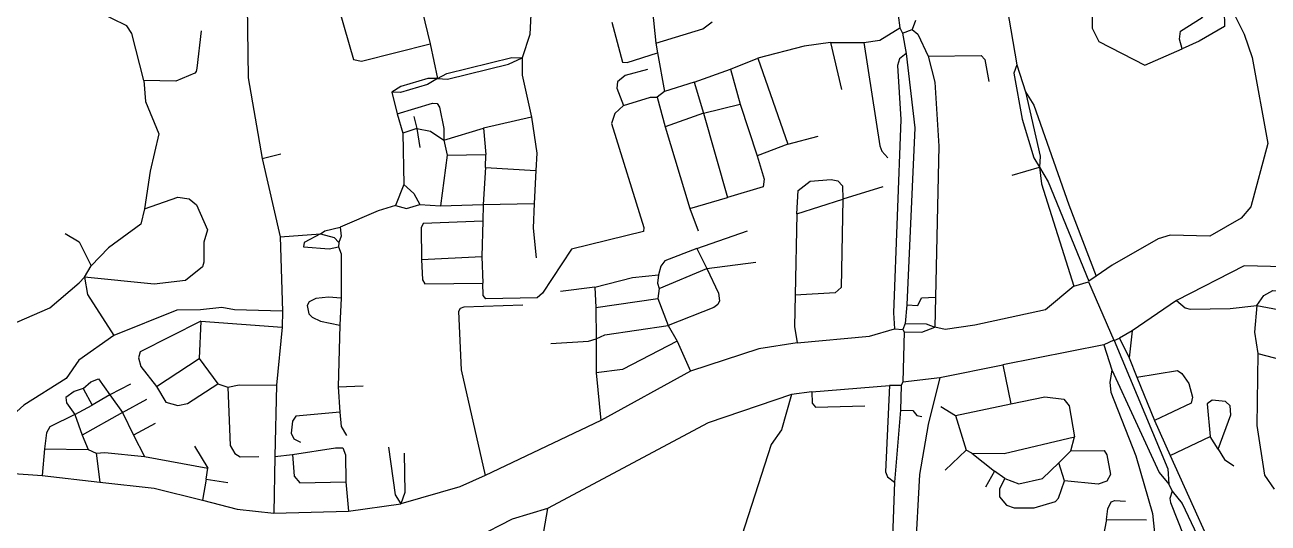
# Model space of a CAD drawing. Header units: inches. Extents: x 13510994 to 13518474, y 3660267 to 3664767.
# Drawn here: x 13513596 to 13515410, y 3661690 to 3662416 of the extents above; entities that cross this region are included whole.
import ezdxf

# ---------------------------------------------------------------- set-up
doc = ezdxf.new("R2010")
doc.units = ezdxf.units.IN
doc.header["$MEASUREMENT"] = 0

msp = doc.modelspace()

# ---------------------------------------------------------------- linework, layer by layer
for points in [[(13513919.2, 3662550.2), (13513922.3, 3662339.2), (13513942.4, 3662221.5)], [(13515262.4, 3662552.5), (13515287, 3662540.6), (13515325.2, 3662502.2), (13515374.9, 3662403), (13515386.4, 3662368.5), (13515409.6, 3662243.3), (13515384.6, 3662150.9), (13515370.6, 3662134.4), (13515325, 3662108.3), (13515267.2, 3662109.6), (13515249.7, 3662104.1), (13515182.2, 3662065.6), (13515159.2, 3662049.6)], [(13515160.1, 3662531.1), (13515179.8, 3662479.1), (13515174.6, 3662463.7), (13515153, 3662430.5), (13515153.1, 3662411.3), (13515163, 3662392.3), (13515230, 3662357.5), (13515284.3, 3662381.4)], [(13514034.2, 3662511.4), (13514076, 3662366), (13514087.6, 3662363.4), (13514187.7, 3662388.7)], [(13513770.1, 3662335.2), (13513752.6, 3662403.6), (13513745, 3662414.8), (13513657.4, 3662458.4), (13513589.7, 3662483.6), (13513568.6, 3662485.8), (13513565.1, 3662485.2), (13513541.3, 3662475.9), (13513535, 3662471.3), (13513528.7, 3662465.9), (13513514.8, 3662444.3), (13513487.5, 3662423.2), (13513385.5, 3662367.5), (13513348.4, 3662332.3), (13513343.2, 3662319), (13513346.1, 3662298.5), (13513345.7, 3662293.8), (13513334.9, 3662271.2), (13513321.5, 3662252.9), (13513318, 3662198.7)], [(13514316.4, 3662492.8), (13514322.8, 3662482.2), (13514334.6, 3662432.1), (13514333.2, 3662402.3), (13514321.9, 3662368.3)], [(13515023.5, 3662474.9), (13515043.2, 3662358.1)], [(13514867.7, 3662449.1), (13514872.7, 3662412.1)], [(13515284.3, 3662381.4), (13515280.5, 3662395.4), (13515282, 3662406.9), (13515313.6, 3662426.9), (13515326.6, 3662444.3), (13515335.1, 3662448.4), (13515340.8, 3662447), (13515346, 3662437.5), (13515346.3, 3662414.1), (13515309.1, 3662392.4), (13515284.3, 3662381.4)], [(13514175.7, 3662436.6), (13514187.7, 3662388.7)], [(13514512, 3662437), (13514517, 3662389.7)], [(13513853.7, 3662407.6), (13513847.5, 3662353.2), (13513846.4, 3662348.3), (13513844.5, 3662345.8), (13513816.6, 3662334.2), (13513770.1, 3662335.2)], [(13514452.4, 3662420.5), (13514468.1, 3662361.8), (13514475.2, 3662361.6), (13514519.2, 3662375.7)], [(13514517, 3662389.7), (13514585.5, 3662410.5), (13514598.8, 3662420.8)], [(13514820, 3662390.5), (13514843.4, 3662393.8), (13514872.7, 3662412.1)], [(13514872.7, 3662412.1), (13514876.7, 3662404.1)], [(13514876.7, 3662404.1), (13514890.7, 3662409.6)], [(13514895.7, 3662422.6), (13514890.7, 3662409.6)], [(13514890.7, 3662409.6), (13514898.9, 3662403), (13514914.2, 3662370.7)], [(13514517, 3662389.7), (13514519.2, 3662375.7)], [(13514771.7, 3662390.8), (13514733.2, 3662385.1), (13514665.7, 3662367.9)], [(13514771.7, 3662390.8), (13514787.7, 3662322.1)], [(13514771.7, 3662390.8), (13514820, 3662390.5)], [(13514820, 3662390.5), (13514843.5, 3662240.1), (13514846.2, 3662232.1), (13514855.2, 3662222.6)], [(13514876.7, 3662404.1), (13514881.7, 3662374.6)], [(13514187.7, 3662388.7), (13514198.2, 3662337.9)], [(13514519.2, 3662375.7), (13514529.2, 3662319.1)], [(13514881.7, 3662374.6), (13514872, 3662366.9), (13514869.1, 3662357), (13514874.2, 3662278.4), (13514863.2, 3661996.5), (13514864.7, 3661973.1)], [(13514881.7, 3662374.6), (13514894.7, 3662266.3), (13514882.7, 3662008.1)], [(13514914.2, 3662370.7), (13514991.5, 3662371.7), (13514996.6, 3662366), (13515002.7, 3662333.6)], [(13514198.2, 3662337.9), (13514212, 3662345.6), (13514306.8, 3662368.6), (13514321.9, 3662368.3)], [(13514198.2, 3662337.9), (13514212.7, 3662337), (13514302.1, 3662358.8), (13514321.9, 3662368.3)], [(13514321.9, 3662368.3), (13514321.6, 3662343), (13514335.5, 3662281.5)], [(13514625.9, 3662351.8), (13514665.7, 3662367.9)], [(13514665.7, 3662367.9), (13514709.5, 3662242.2)], [(13514914.2, 3662370.7), (13514923.6, 3662332.9), (13514929.6, 3662239.5), (13514924.6, 3662019)], [(13515043.2, 3662358.1), (13515039.1, 3662345.9), (13515051.3, 3662278.8), (13515067.9, 3662222.2), (13515076.6, 3662208.7)], [(13515043.2, 3662358.1), (13515056.1, 3662318.8)], [(13513770.1, 3662335.2), (13513772.5, 3662304.4), (13513791.7, 3662257.3), (13513779.4, 3662203), (13513771, 3662148.1)], [(13514198.2, 3662337.9), (13514184.2, 3662337.9), (13514144.7, 3662326.6), (13514131.8, 3662318.3)], [(13514198.2, 3662337.9), (13514183.6, 3662329.2), (13514144.1, 3662317.9), (13514131.8, 3662318.3)], [(13514504.7, 3662351.1), (13514472.2, 3662342.5), (13514461.1, 3662333.3), (13514460, 3662324), (13514469.7, 3662298.5)], [(13514572.7, 3662332.6), (13514625.9, 3662351.8)], [(13514625.9, 3662351.8), (13514639.6, 3662300.5)], [(13514131.8, 3662318.3), (13514139.4, 3662286.8)], [(13514529.2, 3662319.1), (13514518.7, 3662311.1)], [(13514572.7, 3662332.6), (13514529.2, 3662319.1)], [(13514572.7, 3662332.6), (13514586.4, 3662287.6)], [(13515056.1, 3662318.8), (13515068.2, 3662299.1), (13515119, 3662153.7), (13515159.2, 3662049.6)], [(13515056.1, 3662318.8), (13515077.2, 3662224.7), (13515076.6, 3662208.7)], [(13514139.4, 3662286.8), (13514191.1, 3662301.9), (13514197.6, 3662301.5), (13514201.2, 3662296.1), (13514207.6, 3662265.3), (13514207.7, 3662248.1)], [(13514469.7, 3662298.5), (13514509.1, 3662310.7), (13514518.7, 3662311.1)], [(13514518.7, 3662311.1), (13514530.6, 3662267.6)], [(13514586.4, 3662287.6), (13514639.6, 3662300.5)], [(13514639.6, 3662300.5), (13514664.5, 3662225.1)], [(13514139.4, 3662286.8), (13514147.6, 3662258.2)], [(13514163.7, 3662282.6), (13514168.4, 3662265.4)], [(13514469.7, 3662298.5), (13514457.2, 3662287.1), (13514452.1, 3662272.6), (13514499.2, 3662120.7), (13514498.6, 3662115), (13514393.9, 3662089.2), (13514351.5, 3662025.2), (13514343.9, 3662018.2), (13514268.6, 3662016.9), (13514264.7, 3662021.5), (13514264.2, 3662039.6)], [(13514335.5, 3662281.5), (13514265.2, 3662265.9)], [(13514335.5, 3662281.5), (13514343.4, 3662229), (13514341.5, 3662203.9)], [(13514586.4, 3662287.6), (13514530.6, 3662267.6)], [(13514586.4, 3662287.6), (13514621.3, 3662164.3)], [(13514168.4, 3662265.4), (13514147.6, 3662258.2)], [(13514168.4, 3662265.4), (13514172.7, 3662237.6)], [(13514168.4, 3662265.4), (13514188, 3662261.3), (13514207.7, 3662248.1)], [(13514207.7, 3662248.1), (13514265.2, 3662265.9)], [(13514265.2, 3662265.9), (13514268.7, 3662227.3)], [(13514530.6, 3662267.6), (13514566.6, 3662148.7)], [(13514147.6, 3662258.2), (13514149.2, 3662183.7)], [(13514207.7, 3662248.1), (13514212.2, 3662226.2)], [(13514709.5, 3662242.2), (13514753.7, 3662254.1)], [(13513942.4, 3662221.5), (13513969.7, 3662228.1)], [(13514212.2, 3662226.2), (13514202.5, 3662152.4)], [(13514212.2, 3662226.2), (13514268.7, 3662227.3)], [(13514268.4, 3662208.3), (13514268.7, 3662227.3)], [(13514709.5, 3662242.2), (13514664.5, 3662225.1)], [(13513942.4, 3662221.5), (13513968.6, 3662107.3)], [(13514268.4, 3662208.3), (13514265, 3662154.1)], [(13514268.4, 3662208.3), (13514341.5, 3662203.9)], [(13514664.5, 3662225.1), (13514674.9, 3662191.5), (13514673.5, 3662180.1), (13514621.3, 3662164.3)], [(13515036.7, 3662197.1), (13515076.6, 3662208.7)], [(13515076.6, 3662208.7), (13515089.1, 3662187.6), (13515148.2, 3662042.6)], [(13515076.6, 3662208.7), (13515079.4, 3662184.7), (13515126.7, 3662035.1)], [(13514341.5, 3662203.9), (13514339.1, 3662155.6)], [(13514722.5, 3662140.9), (13514724.2, 3662174.8), (13514742.1, 3662188.5), (13514772.4, 3662190.7), (13514782.2, 3662189), (13514789.2, 3662181.5), (13514789.6, 3662162.1)], [(13514149.2, 3662183.7), (13514136.9, 3662152.9)], [(13514149.2, 3662183.7), (13514163.9, 3662170.3), (13514172.7, 3662154.4)], [(13514847.7, 3662180.1), (13514789.6, 3662162.1)], [(13513771, 3662148.1), (13513819.7, 3662164.9), (13513835.9, 3662162.6), (13513847, 3662154), (13513862.9, 3662117.6), (13513857.3, 3662099.4), (13513857.6, 3662070.4), (13513855.6, 3662063.2), (13513830.5, 3662043.5), (13513785, 3662038.2), (13513683.3, 3662048.2)], [(13514136.9, 3662152.9), (13514153.2, 3662148.6), (13514172.7, 3662154.4)], [(13514172.7, 3662154.4), (13514202.5, 3662152.4)], [(13514202.5, 3662152.4), (13514265, 3662154.1)], [(13514265, 3662154.1), (13514264.3, 3662130.1)], [(13514265, 3662154.1), (13514339.1, 3662155.6)], [(13514339.1, 3662155.6), (13514337.7, 3662119.7), (13514342.2, 3662076.6)], [(13514566.6, 3662148.7), (13514621.3, 3662164.3)], [(13514789.6, 3662162.1), (13514787.3, 3662033.2), (13514778.2, 3662025.7), (13514720.2, 3662022.1)], [(13514722.5, 3662140.9), (13514789.6, 3662162.1)], [(13513771, 3662148.1), (13513765.7, 3662125.7), (13513718.6, 3662090.9), (13513693, 3662065.1)], [(13514136.9, 3662152.9), (13514111.8, 3662145.3), (13514056.2, 3662121.4)], [(13514566.6, 3662148.7), (13514578.7, 3662116.1)], [(13514722.5, 3662140.9), (13514720.2, 3662022.1)], [(13514027.6, 3662111.4), (13514033.8, 3662116), (13514056.2, 3662121.4)], [(13514056.2, 3662121.4), (13514057.8, 3662108.2), (13514054.2, 3662099.1)], [(13514264.3, 3662130.1), (13514177.6, 3662126.8), (13514174.5, 3662120.3), (13514175, 3662074.2)], [(13514264.3, 3662130.1), (13514263, 3662078.3)], [(13513655.2, 3662112), (13513675.4, 3662099.9), (13513693, 3662065.1)], [(13513968.6, 3662107.3), (13514027.6, 3662111.4)], [(13513968.6, 3662107.3), (13513972.2, 3661998.5)], [(13514027.6, 3662111.4), (13514003.8, 3662098.8), (13514002.8, 3662092.4), (13514040.2, 3662089.5), (13514053.7, 3662092.6)], [(13514027.6, 3662111.4), (13514047.5, 3662106.3), (13514054.2, 3662099.1)], [(13514576.8, 3662090.3), (13514650.7, 3662116.1)], [(13514054.2, 3662099.1), (13514053.7, 3662092.6)], [(13514053.7, 3662092.6), (13514058, 3662082.3), (13514057.9, 3662017.5)], [(13514576.8, 3662090.3), (13514529.8, 3662072.1), (13514524.3, 3662064.6), (13514520.6, 3662051.8)], [(13514576.8, 3662090.3), (13514591.3, 3662061)], [(13513321.6, 3662065.4), (13513372.2, 3662050.9), (13513391.3, 3661999.2), (13513408.4, 3661984.4), (13513412.2, 3661982.8), (13513525.5, 3661987.2), (13513584.5, 3661982.5), (13513632.9, 3662003.6), (13513675.4, 3662040), (13513683.3, 3662048.2)], [(13513683.3, 3662048.2), (13513693, 3662065.1)], [(13514175, 3662074.2), (13514263, 3662078.3)], [(13514175, 3662074.2), (13514176.4, 3662044.2), (13514179.6, 3662038.6), (13514264.2, 3662039.6)], [(13514263, 3662078.3), (13514264.2, 3662039.6)], [(13514591.3, 3662061), (13514662.7, 3662070.1)], [(13515432.6, 3662063.5), (13515374.8, 3662064.7), (13515276.1, 3662014.3)], [(13513683.3, 3662048.2), (13513688, 3662023.2), (13513726.3, 3661963.1)], [(13514427.7, 3662033.6), (13514482.8, 3662047.9), (13514520.6, 3662051.8)], [(13514520.6, 3662051.8), (13514519.2, 3662039.5), (13514521.7, 3662031.6)], [(13514521.7, 3662031.6), (13514591.3, 3662061)], [(13514591.3, 3662061), (13514608, 3662025), (13514609.4, 3662013.8), (13514607.4, 3662008.5), (13514601.2, 3662004), (13514535, 3661977.6)], [(13515159.2, 3662049.6), (13515148.2, 3662042.6)], [(13514427.7, 3662033.6), (13514377.7, 3662027.6)], [(13514427.7, 3662033.6), (13514429.2, 3662004.2)], [(13514521.7, 3662031.6), (13514519.7, 3662017.1)], [(13515126.7, 3662035.1), (13515085.2, 3662000.9), (13514982.1, 3661978.4), (13514939, 3661972.2), (13514923.7, 3661975.4)], [(13515126.7, 3662035.1), (13515147.7, 3662041.6)], [(13515148.2, 3662042.6), (13515147.7, 3662041.6)], [(13515147.7, 3662041.6), (13515184.7, 3661956.6)], [(13515393.3, 3662006.9), (13515403.5, 3662021.8), (13515416.8, 3662028.8), (13515430.9, 3662028.5), (13515467.4, 3662023.3)], [(13514057.9, 3662017.5), (13514039.2, 3662019.4), (13514020.6, 3662017.4), (13514011.1, 3662012.5), (13514008.4, 3662006.8), (13514010.6, 3661994.9), (13514015.5, 3661989.8), (13514027.6, 3661984), (13514055.9, 3661978.3)], [(13514057.9, 3662017.5), (13514055.9, 3661978.3)], [(13514429.2, 3662004.2), (13514519.7, 3662017.1)], [(13514519.7, 3662017.1), (13514535, 3661977.6)], [(13514720.2, 3662022.1), (13514719.2, 3661976.2), (13514722.9, 3661952.4)], [(13514882.7, 3662008.1), (13514898.9, 3662006.9), (13514904.2, 3662018), (13514924.6, 3662019)], [(13514924.6, 3662019), (13514923.7, 3661975.4)], [(13515276.1, 3662014.3), (13515211.7, 3661970.1)], [(13515276.1, 3662014.3), (13515289, 3662003.6), (13515296.2, 3662001.5), (13515354.6, 3662002.7), (13515393.3, 3662006.9)], [(13515393.3, 3662006.9), (13515455.5, 3661995.5), (13515458.3, 3661998.8), (13515467.4, 3662023.3)], [(13513972.2, 3661998.5), (13513902.2, 3662000.7), (13513883.7, 3662003.9), (13513852.7, 3662000.7), (13513818.3, 3662000.4), (13513726.3, 3661963.1)], [(13513972.2, 3661998.5), (13513971.9, 3661975.4)], [(13514322.7, 3662007.6), (13514236.6, 3662004.7), (13514231.5, 3662002.7), (13514228.9, 3661998.4), (13514233, 3661913.3), (13514267.9, 3661759.2)], [(13514429.2, 3662004.2), (13514429.6, 3661958.6)], [(13514882.7, 3662008.1), (13514880.7, 3661980.6)], [(13515393.3, 3662006.9), (13515390.1, 3661967.9), (13515394.9, 3661937.1)], [(13513853.1, 3661984.2), (13513764.4, 3661939.5), (13513762.2, 3661930.8), (13513765.5, 3661917.8), (13513788.5, 3661888.8)], [(13513853.1, 3661984.2), (13513850.5, 3661929.5)], [(13513853.1, 3661984.2), (13513971.9, 3661975.4)], [(13513971.9, 3661975.4), (13513963.4, 3661890.9)], [(13514055.9, 3661978.3), (13514053.4, 3661888.2)], [(13514429.6, 3661958.6), (13514442.3, 3661964.4), (13514535, 3661977.6)], [(13514535, 3661977.6), (13514547.8, 3661954.9)], [(13514722.9, 3661952.4), (13514828.6, 3661962.1), (13514864.7, 3661973.1)], [(13514864.7, 3661973.1), (13514877.2, 3661972.1)], [(13514880.7, 3661980.6), (13514877.2, 3661972.1)], [(13514879.2, 3661968.6), (13514905, 3661968.3), (13514923.7, 3661975.4)], [(13514880.7, 3661980.6), (13514911.1, 3661980.5), (13514923.7, 3661975.4)], [(13513726.3, 3661963.1), (13513675, 3661927.3), (13513656.8, 3661900.7), (13513595.1, 3661861.4), (13513569.7, 3661838.6), (13513551.7, 3661820.1), (13513521.5, 3661808.2), (13513432.1, 3661808.7), (13513429.8, 3661806.8), (13513429, 3661803.7), (13513430, 3661777)], [(13514363.7, 3661951.6), (13514418.4, 3661954.8), (13514429.6, 3661958.6)], [(13514429.6, 3661958.6), (13514429.8, 3661908.8)], [(13514547.8, 3661954.9), (13514468.1, 3661913.5), (13514429.8, 3661908.8)], [(13514547.8, 3661954.9), (13514567.3, 3661911.1)], [(13514877.2, 3661972.1), (13514879.2, 3661968.6)], [(13514879.2, 3661968.6), (13514877.2, 3661895.6)], [(13515184.7, 3661956.6), (13515170.2, 3661949.6)], [(13515184.7, 3661956.6), (13515185.2, 3661956.1)], [(13515185.2, 3661956.1), (13515193.2, 3661959.6)], [(13515185.2, 3661956.1), (13515263.6, 3661768.7), (13515265.2, 3661746.6)], [(13515211.7, 3661970.1), (13515193.2, 3661959.6)], [(13515193.2, 3661959.6), (13515207.3, 3661930.6)], [(13515211.7, 3661970.1), (13515207.3, 3661930.6)], [(13514722.9, 3661952.4), (13514666.8, 3661943.9), (13514567.3, 3661911.1)], [(13515170.2, 3661949.6), (13515022.9, 3661920.4)], [(13515170.2, 3661949.6), (13515181.7, 3661913.3)], [(13515394.9, 3661937.1), (13515393.3, 3661831.9), (13515404.5, 3661759.3), (13515418.5, 3661739.3)], [(13515394.9, 3661937.1), (13515488.2, 3661912.6)], [(13513788.5, 3661888.8), (13513850.5, 3661929.5)], [(13513850.5, 3661929.5), (13513877.7, 3661892.6)], [(13514930.9, 3661902.1), (13515022.9, 3661920.4)], [(13515022.9, 3661920.4), (13515034.5, 3661863.8)], [(13515207.3, 3661930.6), (13515218.2, 3661902.7)], [(13513681.7, 3661885.9), (13513692.6, 3661895.8), (13513704, 3661900), (13513720.5, 3661876.5)], [(13514429.8, 3661908.8), (13514436.5, 3661839.1)], [(13514567.3, 3661911.1), (13514436.5, 3661839.1)], [(13514877.2, 3661895.6), (13514930.9, 3661902.1)], [(13514930.9, 3661902.1), (13514913.9, 3661833.5), (13514901.3, 3661760.3), (13514895.2, 3661643.9)], [(13515181.7, 3661913.3), (13515179, 3661894.9), (13515180.3, 3661880.7), (13515217, 3661787.6), (13515241, 3661703.5), (13515245.6, 3661661.3), (13515242.3, 3661634.7), (13515238.8, 3661627.1), (13515193.2, 3661618.1)], [(13515181.7, 3661913.3), (13515250.8, 3661763.6), (13515265.2, 3661746.6)], [(13515218.2, 3661902.7), (13515277.7, 3661912.4), (13515284.1, 3661907.9), (13515294.1, 3661893.1), (13515299.5, 3661873.2), (13515297.7, 3661864.5), (13515244.2, 3661839.3)], [(13515218.2, 3661902.7), (13515244.2, 3661839.3)], [(13513681.7, 3661885.9), (13513668.2, 3661881.5), (13513656.3, 3661872.6), (13513657.2, 3661865.1), (13513669.5, 3661848.1)], [(13513681.7, 3661885.9), (13513694.5, 3661861.7)], [(13513750.7, 3661892.1), (13513720.5, 3661876.5)], [(13513788.5, 3661888.8), (13513802.2, 3661865.9), (13513819.6, 3661861.3), (13513833.7, 3661864.1), (13513877.7, 3661892.6)], [(13513877.7, 3661892.6), (13513892.7, 3661888.1)], [(13513892.7, 3661888.1), (13513909.2, 3661891.5), (13513963.4, 3661890.9)], [(13513892.7, 3661888.1), (13513896.1, 3661802.6), (13513902.8, 3661791.3), (13513910.7, 3661786.3), (13513937.7, 3661786.6)], [(13513963.4, 3661890.9), (13513961.1, 3661786.7)], [(13514053.4, 3661888.2), (13514089.7, 3661889.6)], [(13514053.4, 3661888.2), (13514056, 3661851.5)], [(13514744.1, 3661881), (13514857.7, 3661890.1)], [(13514857.7, 3661890.1), (13514852, 3661764.5), (13514854.8, 3661757.2), (13514864.7, 3661749.1)], [(13514874.7, 3661890.1), (13514857.7, 3661890.1)], [(13514874.7, 3661890.1), (13514873.7, 3661854.1)], [(13514877.2, 3661895.6), (13514874.7, 3661890.1)], [(13513720.5, 3661876.5), (13513694.5, 3661861.7)], [(13513720.5, 3661876.5), (13513738.9, 3661850.8)], [(13513738.9, 3661850.8), (13513774.2, 3661870.6)], [(13514714.7, 3661877.3), (13514592.9, 3661835.7), (13514358.6, 3661710.7)], [(13514714.7, 3661877.3), (13514699.9, 3661825.8), (13514685.2, 3661804.1), (13514632.4, 3661641.5), (13514629.1, 3661544), (13514634.7, 3661539.5), (13514754.1, 3661500), (13514810.5, 3661475.8), (13514829.1, 3661463.3), (13514852.5, 3661464.9)], [(13514744.1, 3661881), (13514714.7, 3661877.3)], [(13514744.1, 3661881), (13514744.9, 3661864.6), (13514749.6, 3661858.9), (13514821.7, 3661860.6)], [(13514953.8, 3661846.8), (13515034.5, 3661863.8)], [(13515034.5, 3661863.8), (13515084.3, 3661873.9), (13515112.1, 3661870.4), (13515119.9, 3661860.5), (13515127.4, 3661815.6)], [(13515337.1, 3661797.4), (13515355.3, 3661847.3), (13515354.4, 3661860.9), (13515347.5, 3661866.8), (13515328.3, 3661868.7), (13515321.2, 3661863.6), (13515325.4, 3661815.7)], [(13513669.5, 3661848.1), (13513633, 3661830.1), (13513627.9, 3661821.2), (13513624.9, 3661798.1)], [(13513669.5, 3661848.1), (13513694.5, 3661861.7)], [(13513669.5, 3661848.1), (13513680.1, 3661818.1)], [(13513738.9, 3661850.8), (13513680.1, 3661818.1)], [(13513738.9, 3661850.8), (13513755.1, 3661818.1)], [(13514056, 3661851.5), (13513991.6, 3661845.6), (13513986.9, 3661838.5), (13513985, 3661820.6), (13513988.8, 3661812.6), (13513998.7, 3661807.6)], [(13514056, 3661851.5), (13514057.6, 3661830.5), (13514065.7, 3661817.6)], [(13514873.7, 3661854.1), (13514864.7, 3661749.1)], [(13514873.7, 3661854.1), (13514891.5, 3661853.8), (13514897.3, 3661846.5), (13514904.7, 3661845.1)], [(13514932.7, 3661859.6), (13514953.8, 3661846.8)], [(13514953.8, 3661846.8), (13514969.6, 3661796.2)], [(13513786.7, 3661835.1), (13513755.1, 3661818.1)], [(13514436.5, 3661839.1), (13514267.9, 3661759.2)], [(13515244.2, 3661839.3), (13515266.8, 3661788.4)], [(13513680.1, 3661818.1), (13513688.7, 3661797.1)], [(13513755.1, 3661818.1), (13513771, 3661786.8)], [(13514977.6, 3661791.6), (13515025, 3661791), (13515127.4, 3661815.6)], [(13515122, 3661795), (13515127.4, 3661815.6)], [(13515266.8, 3661788.4), (13515325.4, 3661815.7)], [(13515337.1, 3661797.4), (13515325.4, 3661815.7)], [(13513624.9, 3661798.1), (13513621.7, 3661758.9)], [(13513624.9, 3661798.1), (13513688.7, 3661797.1)], [(13513688.7, 3661797.1), (13513700.2, 3661791.6)], [(13513700.2, 3661791.6), (13513713.3, 3661792.6), (13513771, 3661786.8)], [(13513700.2, 3661791.6), (13513706, 3661749.2)], [(13513843.7, 3661801.6), (13513863.1, 3661769.7)], [(13513986.6, 3661789.7), (13514049.5, 3661799.5), (13514060.3, 3661799.5), (13514064.1, 3661789.1), (13514064.6, 3661749.6)], [(13514126.7, 3661800.6), (13514136.4, 3661730.8), (13514144.9, 3661717.7)], [(13514149.7, 3661791.6), (13514150.6, 3661734.3), (13514144.9, 3661717.7)], [(13514969.6, 3661796.2), (13514938.7, 3661766.6)], [(13514977.6, 3661791.6), (13514969.6, 3661796.2)], [(13514977.6, 3661791.6), (13515010.6, 3661765.5)], [(13515122, 3661795), (13515104.6, 3661777.5)], [(13515122, 3661795), (13515170.7, 3661795.4), (13515174.6, 3661789), (13515179.9, 3661760.6), (13515174.4, 3661751), (13515162, 3661746.4), (13515112.7, 3661751.1)], [(13515337.1, 3661797.4), (13515346.1, 3661782.5), (13515359.7, 3661773.1)], [(13513771, 3661786.8), (13513863.1, 3661769.7)], [(13513961.1, 3661786.7), (13513959.6, 3661704)], [(13513961.1, 3661786.7), (13513986.6, 3661789.7)], [(13513986.6, 3661789.7), (13513989.4, 3661758.3), (13513997.7, 3661748.3), (13514064.6, 3661749.6)], [(13515026, 3661754.7), (13515046.2, 3661747.1), (13515080.6, 3661754.6), (13515104.6, 3661777.5)], [(13515112.7, 3661751.1), (13515104.6, 3661777.5)], [(13515266.8, 3661788.4), (13515353.2, 3661597.6), (13515354.9, 3661588.1), (13515350.2, 3661579.6)], [(13513427.8, 3661750.9), (13513524.9, 3661765.7), (13513621.7, 3661758.9)], [(13513621.7, 3661758.9), (13513706, 3661749.2)], [(13513861.1, 3661753.7), (13513863.1, 3661769.7)], [(13514267.9, 3661759.2), (13514231, 3661742.5), (13514144.9, 3661717.7)], [(13515010.6, 3661765.5), (13514997.7, 3661742.1)], [(13515026, 3661754.7), (13515010.6, 3661765.5)], [(13515026, 3661754.7), (13515018.2, 3661739.6), (13515018.2, 3661727.7), (13515028.2, 3661715.7), (13515039.3, 3661712.1), (13515068.7, 3661712.1), (13515099.9, 3661720.9), (13515104.2, 3661726.2), (13515112.7, 3661751.1)], [(13513706, 3661749.2), (13513785.1, 3661740.4), (13513855.4, 3661723)], [(13513861.1, 3661753.7), (13513855.4, 3661723)], [(13513861.1, 3661753.7), (13513892.7, 3661748.6)], [(13514064.6, 3661749.6), (13514068.6, 3661706.8)], [(13514864.7, 3661749.1), (13514858.4, 3661575.2)], [(13515265.2, 3661746.6), (13515269.7, 3661736.1)], [(13513855.4, 3661723), (13513906.2, 3661709.7), (13513959.6, 3661704)], [(13515173.9, 3661694.8), (13515176.2, 3661710.6), (13515180.8, 3661720.5), (13515186.3, 3661722.7), (13515201.7, 3661721.6)], [(13515269.7, 3661736.1), (13515266.6, 3661725.6), (13515267.7, 3661719.7), (13515342.3, 3661530.7), (13515345.4, 3661527.3), (13515353.1, 3661528.1), (13515356, 3661526.9), (13515367.2, 3661505.6)], [(13515269.7, 3661736.1), (13515284.7, 3661718.1), (13515350.2, 3661579.6)], [(13513959.6, 3661704), (13514068.6, 3661706.8)], [(13514068.6, 3661706.8), (13514144.9, 3661717.7)], [(13514358.6, 3661710.7), (13514307.1, 3661695.2), (13514254.3, 3661668), (13514250.2, 3661656.2), (13514251.1, 3661631.6)], [(13514358.6, 3661710.7), (13514336.7, 3661585.2)], [(13515173.9, 3661694.8), (13515168.7, 3661667.3)], [(13515173.9, 3661694.8), (13515232.7, 3661694.6)]]:
    msp.add_lwpolyline(points)

doc.saveas('drawing.dxf')
